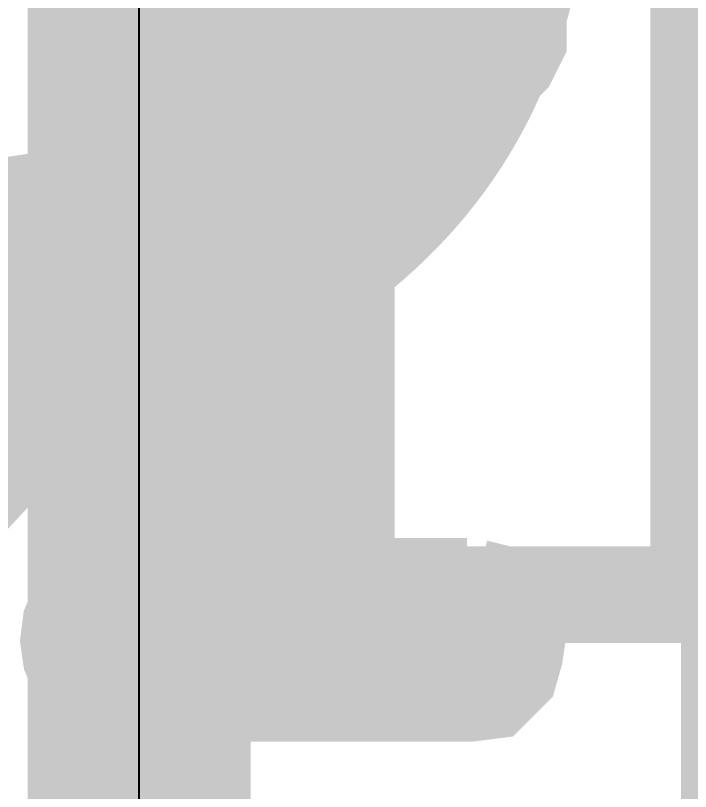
# Model space of a CAD drawing. Extents: x -23 to 289, y -67 to 135.
# Drawn here: x 153.504 to 154.11, y 100.007 to 100.704 of the extents above; entities that cross this region are included whole.
import ezdxf
from ezdxf.enums import TextEntityAlignment as Align

# ---------------------------------------------------------------- set-up
doc = ezdxf.new("R2010")
doc.units = 0
doc.header["$MEASUREMENT"] = 0
for name, color, linetype in [('ASSEMBLY_OUTLINES_TOP', 102, 'CONTINUOUS'), ('ASSEMBLY_PART_NUMBERS_BTM', 191, 'CONTINUOUS'), ('DRILL_DRAWING', 21, 'CONTINUOUS'), ('GENERATED_SILKSCREEN_BTM', 255, 'CONTINUOUS'), ('GENERATED_SILKSCREEN_TOP', 140, 'CONTINUOUS'), ('SILKSCREEN_OUTLINES_TOP', 150, 'CONTINUOUS'), ('SILKSCREEN_REF_DES_BTM', 211, 'CONTINUOUS')]:
    doc.layers.add(name, color=color, linetype=linetype)
doc.styles.add('VERIBEST_GERBER_0', font='txt')

msp = doc.modelspace()

# ---------------------------------------------------------------- linework, layer by layer
at = {"layer": 'ASSEMBLY_OUTLINES_TOP', "const_width": 0.2}
msp.add_lwpolyline([(153.615, 91.415), (153.615, 101.815), (158.115, 101.815), (158.115, 91.415)], close=True, dxfattribs=at)
at = {"layer": 'GENERATED_SILKSCREEN_BTM', "const_width": 0.15}
for points in [[(153.7652, 100.9192), (153.9212, 100.7), (153.9228, 100.6968), (153.9236, 100.6944), (153.9236, 100.6888), (153.9212, 100.684), (153.9172, 100.68), (153.9124, 100.6768), (153.9068, 100.6752), (153.9036, 100.6752), (153.9012, 100.676), (153.8972, 100.6808), (153.7692, 100.86), (153.7692, 100.1592), (153.9092, 100.1592)], [(153.9092, 100.1592), (153.9156, 100.1576), (153.9196, 100.1544), (153.9212, 100.1488), (153.922, 100.1424), (153.9212, 100.1368), (153.9196, 100.1312), (153.9156, 100.1272), (153.9092, 100.1264), (153.5972, 100.1264), (153.5916, 100.1272), (153.5868, 100.1312), (153.5844, 100.1368), (153.5836, 100.1424), (153.5844, 100.1488), (153.5868, 100.1544), (153.5916, 100.1576), (153.5972, 100.1592), (153.738, 100.1592), (153.738, 100.9104)]]:
    msp.add_lwpolyline(points, dxfattribs=at)
at = {"layer": 'GENERATED_SILKSCREEN_TOP', "const_width": 0.15}
msp.add_lwpolyline([(158.115, 97.68981, 0.000002), (158.11499, 97.68981), (158.11499, 101.81499), (153.615, 101.81499), (153.615, 91.415), (158.11499, 91.415), (158.11499, 95.54019, 0.000002), (158.115, 95.54019), (158.115, 91.415, -0.414214), (158.115, 91.415), (153.615, 91.415, -0.414214), (153.61499, 91.415), (153.61499, 101.815, -0.414214), (153.615, 101.815), (158.115, 101.815, -0.414214), (158.115, 101.815), (158.115, 97.68981)], format="xyb", dxfattribs=at)
at = {"layer": 'SILKSCREEN_OUTLINES_TOP'}
msp.add_lwpolyline([(153.615, 91.415), (153.615, 101.815), (158.115, 101.815), (158.115, 91.415)], close=True, dxfattribs=at)

# ---------------------------------------------------------------- texts
at = {"layer": 'ASSEMBLY_PART_NUMBERS_BTM', "style": 'VERIBEST_GERBER_0', "text_generation_flag": 2}
for s, p in [('CL21B225KOFNNNE', (152.29, 111)), ('ERJ-8RQJ4R7V', (151.96, 105.25))]:
    msp.add_text(s, height=2.032, rotation=90, dxfattribs=at).set_placement(p, align=Align.TOP_LEFT)
at = {"layer": 'DRILL_DRAWING', "style": 'VERIBEST_GERBER_0'}
msp.add_text('A', height=2, dxfattribs=at).set_placement((152.65, 100.4), align=Align.MIDDLE_CENTER)
at = {"layer": 'SILKSCREEN_REF_DES_BTM', "style": 'VERIBEST_GERBER_0', "text_generation_flag": 2}
msp.add_text('R501', height=0.8, dxfattribs=at).set_placement((156.4, 100.94), align=Align.TOP_LEFT)

doc.saveas('drawing.dxf')
